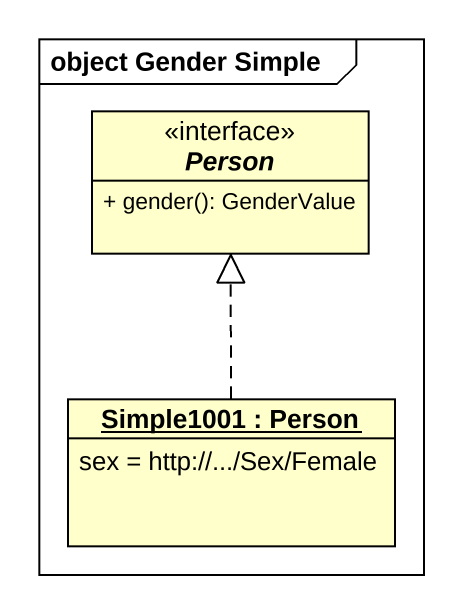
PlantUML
@startuml
mainframe object Gender Simple
hide circle
hide empty members
skinparam classAttributeIconSize 0
interface "Person" as Person_ {
  + gender(): GenderValue
}
object "Simple1001 : Person" as Simple1001 {
  sex = http://.../Sex/Female
}
Simple1001 .up.|> Person_
@enduml
